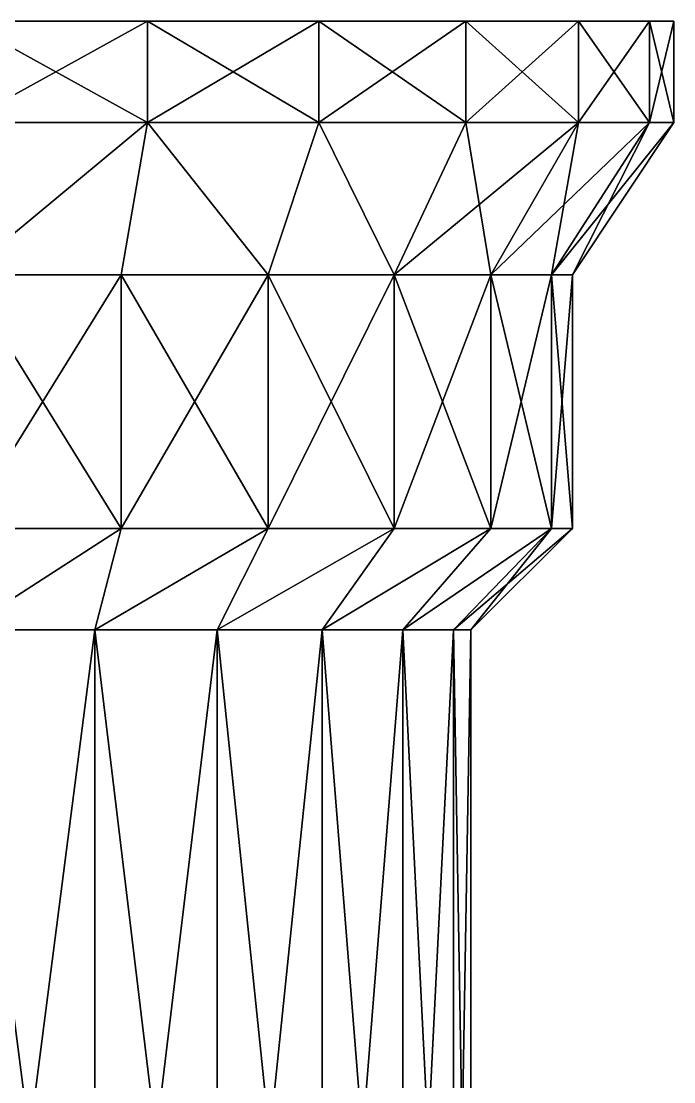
# Model space of a CAD drawing. Extents: x -855.2 to -831.7, y 552.5 to 573.4.
# Drawn here: x -842.89 to -836.46, y 562.94 to 573.4 of the extents above; entities that cross this region are included whole.
import ezdxf

# ---------------------------------------------------------------- set-up
doc = ezdxf.new("R2010")
doc.units = 0
doc.layers.get('0').update_dxf_attribs({"linetype": 'CONTINUOUS'})

msp = doc.modelspace()

# ---------------------------------------------------------------- linework, layer by layer
at = {"color": 7}
for p, q in [((-841.648, 573.399, -6.813), (-841.648, 572.399, -6.813)), ((-841.648, 573.399, 6.71), (-841.648, 572.399, 6.71)), ((-839.96, 573.399, -6.114), (-839.96, 572.399, -6.114)), ((-839.96, 573.399, 6.011), (-839.96, 572.399, 6.011)), ((-838.51, 573.399, -5.001), (-838.51, 572.399, -5.001)), ((-838.51, 573.399, 4.898), (-838.51, 572.399, 4.898)), ((-837.398, 573.399, -3.552), (-837.398, 572.399, -3.552)), ((-837.398, 573.399, 3.448), (-837.398, 572.399, 3.448)), ((-836.699, 573.399, -1.863), (-836.699, 572.399, -1.863)), ((-836.699, 573.399, 1.76), (-836.699, 572.399, 1.76)), ((-836.46, 573.399, -0.052), (-836.46, 572.399, -0.052)), ((-841.648, 572.399, -6.813), (-843.46, 572.399, -7.052)), ((-843.46, 572.399, 6.948), (-841.648, 572.399, 6.71)), ((-841.648, 572.399, -6.813), (-841.907, 570.899, -5.847)), ((-841.648, 572.399, 6.71), (-841.907, 570.899, 5.744)), ((-839.96, 572.399, -6.114), (-841.648, 572.399, -6.813)), ((-841.648, 572.399, 6.71), (-839.96, 572.399, 6.011)), ((-839.96, 572.399, -6.114), (-840.46, 570.899, -5.248)), ((-839.96, 572.399, 6.011), (-840.46, 570.899, 5.144)), ((-838.51, 572.399, -5.001), (-839.96, 572.399, -6.114)), ((-839.96, 572.399, 6.011), (-838.51, 572.399, 4.898)), ((-838.51, 572.399, -5.001), (-839.218, 570.899, -4.294)), ((-838.51, 572.399, 4.898), (-839.218, 570.899, 4.191)), ((-837.398, 572.399, -3.552), (-838.51, 572.399, -5.001)), ((-838.51, 572.399, 4.898), (-837.398, 572.399, 3.448)), ((-837.398, 572.399, -3.552), (-838.264, 570.899, -3.052)), ((-837.398, 572.399, 3.448), (-838.264, 570.899, 2.948)), ((-836.699, 572.399, -1.863), (-837.665, 570.899, -1.605)), ((-836.699, 572.399, 1.76), (-837.665, 570.899, 1.501)), ((-836.46, 572.399, -0.052), (-837.46, 570.899, -0.052)), ((-836.699, 572.399, -1.863), (-837.398, 572.399, -3.552)), ((-837.398, 572.399, 3.448), (-836.699, 572.399, 1.76)), ((-836.699, 572.399, 1.76), (-836.46, 572.399, -0.052)), ((-836.46, 572.399, -0.052), (-836.699, 572.399, -1.863)), ((-841.907, 570.899, -5.847), (-843.46, 570.899, -6.052)), ((-843.46, 570.899, 5.948), (-841.907, 570.899, 5.744)), ((-841.907, 570.899, -5.847), (-841.907, 568.399, -5.847)), ((-840.46, 570.899, -5.248), (-841.907, 570.899, -5.847)), ((-841.907, 570.899, 5.744), (-841.907, 568.399, 5.744)), ((-841.907, 570.899, 5.744), (-840.46, 570.899, 5.144)), ((-840.46, 570.899, -5.248), (-840.46, 568.399, -5.248)), ((-839.218, 570.899, -4.294), (-840.46, 570.899, -5.248)), ((-840.46, 570.899, 5.144), (-839.218, 570.899, 4.191)), ((-840.46, 570.899, 5.144), (-840.46, 568.399, 5.144)), ((-839.218, 570.899, -4.294), (-839.218, 568.399, -4.294)), ((-838.264, 570.899, -3.052), (-839.218, 570.899, -4.294)), ((-839.218, 570.899, 4.191), (-839.218, 568.399, 4.191)), ((-839.218, 570.899, 4.191), (-838.264, 570.899, 2.948)), ((-838.264, 570.899, -3.052), (-838.264, 568.399, -3.052)), ((-837.665, 570.899, -1.605), (-838.264, 570.899, -3.052)), ((-838.264, 570.899, 2.948), (-838.264, 568.399, 2.948)), ((-838.264, 570.899, 2.948), (-837.665, 570.899, 1.501)), ((-837.665, 570.899, -1.605), (-837.665, 568.399, -1.605)), ((-837.46, 570.899, -0.052), (-837.665, 570.899, -1.605)), ((-837.665, 570.899, 1.501), (-837.46, 570.899, -0.052)), ((-837.665, 570.899, 1.501), (-837.665, 568.399, 1.501)), ((-837.46, 570.899, -0.052), (-837.46, 568.399, -0.052)), ((-841.907, 568.399, -5.847), (-843.46, 568.399, -6.052)), ((-843.46, 568.399, 5.948), (-841.907, 568.399, 5.744)), ((-841.907, 568.399, -5.847), (-842.166, 567.399, -4.881)), ((-841.907, 568.399, 5.744), (-842.166, 567.399, 4.778)), ((-840.46, 568.399, -5.248), (-841.907, 568.399, -5.847)), ((-841.907, 568.399, 5.744), (-840.46, 568.399, 5.144)), ((-840.46, 568.399, -5.248), (-840.96, 567.399, -4.382)), ((-840.46, 568.399, 5.144), (-840.96, 567.399, 4.278)), ((-839.218, 568.399, -4.294), (-840.46, 568.399, -5.248)), ((-840.46, 568.399, 5.144), (-839.218, 568.399, 4.191)), ((-839.218, 568.399, -4.294), (-839.925, 567.399, -3.587)), ((-839.218, 568.399, 4.191), (-839.925, 567.399, 3.484)), ((-838.264, 568.399, -3.052), (-839.218, 568.399, -4.294)), ((-839.218, 568.399, 4.191), (-838.264, 568.399, 2.948)), ((-838.264, 568.399, -3.052), (-839.13, 567.399, -2.552)), ((-838.264, 568.399, 2.948), (-839.13, 567.399, 2.448)), ((-837.665, 568.399, -1.605), (-838.631, 567.399, -1.346)), ((-837.665, 568.399, 1.501), (-838.631, 567.399, 1.242)), ((-837.46, 568.399, -0.052), (-838.46, 567.399, -0.052)), ((-837.665, 568.399, -1.605), (-838.264, 568.399, -3.052)), ((-838.264, 568.399, 2.948), (-837.665, 568.399, 1.501)), ((-837.665, 568.399, 1.501), (-837.46, 568.399, -0.052)), ((-837.46, 568.399, -0.052), (-837.665, 568.399, -1.605)), ((-842.166, 567.399, -4.881), (-843.46, 567.399, -5.052)), ((-843.46, 567.399, 4.948), (-842.166, 567.399, 4.778)), ((-840.96, 567.399, -4.382), (-842.166, 567.399, -4.881)), ((-842.166, 567.399, -4.881), (-842.166, 557.399, -4.881)), ((-842.166, 567.399, 4.778), (-842.166, 557.399, 4.778)), ((-842.166, 567.399, 4.778), (-840.96, 567.399, 4.278)), ((-840.96, 567.399, -4.382), (-840.96, 557.399, -4.382)), ((-840.96, 567.399, 4.278), (-839.925, 567.399, 3.484)), ((-839.925, 567.399, -3.587), (-840.96, 567.399, -4.382)), ((-840.96, 567.399, 4.278), (-840.96, 557.399, 4.278)), ((-839.13, 567.399, -2.552), (-839.925, 567.399, -3.587)), ((-839.925, 567.399, -3.587), (-839.925, 557.399, -3.587)), ((-839.925, 567.399, 3.484), (-839.925, 557.399, 3.484)), ((-839.925, 567.399, 3.484), (-839.13, 567.399, 2.448)), ((-839.13, 567.399, -2.552), (-839.13, 557.399, -2.552)), ((-838.631, 567.399, -1.346), (-839.13, 567.399, -2.552)), ((-839.13, 567.399, 2.448), (-838.631, 567.399, 1.242)), ((-839.13, 567.399, 2.448), (-839.13, 557.399, 2.448)), ((-838.631, 567.399, -1.346), (-838.631, 557.399, -1.346)), ((-838.631, 567.399, 1.242), (-838.46, 567.399, -0.052)), ((-838.46, 567.399, -0.052), (-838.631, 567.399, -1.346)), ((-838.631, 567.399, 1.242), (-838.631, 557.399, 1.242)), ((-838.46, 567.399, -0.052), (-838.46, 557.399, -0.052))]:
    msp.add_line(p, q, dxfattribs=at)
at = {"color": 7, "extrusion": (0, -1, 0)}
msp.add_circle((-843.46, -0.052, -573.399), 7, dxfattribs=at)

# ---------------------------------------------------------------- meshes
at = {"color": 7}
mesh = msp.add_polyface(dxfattribs=at)
corners = [(-841.648, 573.399, -6.813), (-845.272, 573.399, -6.813), (-843.46, 573.399, -7.052), (-846.96, 573.399, -6.114), (-839.96, 573.399, -6.114), (-848.41, 573.399, -5.001), (-838.51, 573.399, -5.001), (-849.522, 573.399, -3.552), (-837.398, 573.399, -3.552), (-836.699, 573.399, -1.863), (-850.222, 573.399, -1.863), (-836.46, 573.399, -0.052), (-850.46, 573.399, -0.052), (-836.699, 573.399, 1.76), (-850.222, 573.399, 1.76), (-837.398, 573.399, 3.448), (-849.522, 573.399, 3.448), (-838.51, 573.399, 4.898), (-848.41, 573.399, 4.898), (-846.96, 573.399, 6.011), (-839.96, 573.399, 6.011), (-841.648, 573.399, 6.71), (-845.272, 573.399, 6.71), (-843.46, 573.399, 6.948)]
mesh.append_faces([[corners[k] for k in face] for face in [(0, 1, 2), (22, 21, 23)]], dxfattribs={"vtx0": -1, "color": 7})
mesh.append_faces([[corners[k] for k in face] for face in [(1, 0, 3), (3, 4, 5), (5, 6, 7), (7, 9, 10), (10, 11, 12), (12, 13, 14), (14, 15, 16), (16, 17, 18), (18, 17, 19), (19, 21, 22)]], dxfattribs={"vtx0": -1, "vtx1": -1, "color": 7})
mesh.append_faces([[corners[k] for k in face] for face in [(3, 0, 4), (5, 4, 6), (7, 6, 8), (7, 8, 9), (10, 9, 11), (12, 11, 13), (14, 13, 15), (16, 15, 17), (19, 17, 20), (19, 20, 21)]], dxfattribs={"vtx0": -1, "vtx2": -1, "color": 7})
mesh = msp.add_polyface(dxfattribs=at)
corners = [(-841.648, 572.399, -6.813), (-843.46, 573.399, -7.052), (-843.46, 572.399, -7.052), (-841.648, 573.399, -6.813)]
mesh.append_faces([[corners[k] for k in face] for face in [(0, 1, 2), (1, 0, 3)]], dxfattribs={"vtx0": -1, "color": 7})
mesh = msp.add_polyface(dxfattribs=at)
corners = [(-841.648, 573.399, 6.71), (-843.46, 572.399, 6.948), (-843.46, 573.399, 6.948), (-841.648, 572.399, 6.71)]
mesh.append_faces([[corners[k] for k in face] for face in [(0, 1, 2), (1, 0, 3)]], dxfattribs={"vtx0": -1, "color": 7})
mesh = msp.add_polyface(dxfattribs=at)
corners = [(-839.96, 572.399, -6.114), (-841.648, 573.399, -6.813), (-841.648, 572.399, -6.813), (-839.96, 573.399, -6.114)]
mesh.append_faces([[corners[k] for k in face] for face in [(0, 1, 2), (1, 0, 3)]], dxfattribs={"vtx0": -1, "color": 7})
mesh = msp.add_polyface(dxfattribs=at)
corners = [(-839.96, 573.399, 6.011), (-841.648, 572.399, 6.71), (-841.648, 573.399, 6.71), (-839.96, 572.399, 6.011)]
mesh.append_faces([[corners[k] for k in face] for face in [(0, 1, 2), (1, 0, 3)]], dxfattribs={"vtx0": -1, "color": 7})
mesh = msp.add_polyface(dxfattribs=at)
corners = [(-838.51, 572.399, -5.001), (-839.96, 573.399, -6.114), (-839.96, 572.399, -6.114), (-838.51, 573.399, -5.001)]
mesh.append_faces([[corners[k] for k in face] for face in [(0, 1, 2), (1, 0, 3)]], dxfattribs={"vtx0": -1, "color": 7})
mesh = msp.add_polyface(dxfattribs=at)
corners = [(-838.51, 573.399, 4.898), (-839.96, 572.399, 6.011), (-839.96, 573.399, 6.011), (-838.51, 572.399, 4.898)]
mesh.append_faces([[corners[k] for k in face] for face in [(0, 1, 2), (1, 0, 3)]], dxfattribs={"vtx0": -1, "color": 7})
mesh = msp.add_polyface(dxfattribs=at)
corners = [(-837.398, 573.399, -3.552), (-838.51, 572.399, -5.001), (-837.398, 572.399, -3.552), (-838.51, 573.399, -5.001)]
mesh.append_faces([[corners[k] for k in face] for face in [(0, 1, 2), (1, 0, 3)]], dxfattribs={"vtx0": -1, "color": 7})
mesh = msp.add_polyface(dxfattribs=at)
corners = [(-838.51, 573.399, 4.898), (-837.398, 572.399, 3.448), (-838.51, 572.399, 4.898), (-837.398, 573.399, 3.448)]
mesh.append_faces([[corners[k] for k in face] for face in [(0, 1, 2), (1, 0, 3)]], dxfattribs={"vtx0": -1, "color": 7})
mesh = msp.add_polyface(dxfattribs=at)
corners = [(-836.699, 573.399, -1.863), (-837.398, 572.399, -3.552), (-836.699, 572.399, -1.863), (-837.398, 573.399, -3.552)]
mesh.append_faces([[corners[k] for k in face] for face in [(0, 1, 2), (1, 0, 3)]], dxfattribs={"vtx0": -1, "color": 7})
mesh = msp.add_polyface(dxfattribs=at)
corners = [(-837.398, 573.399, 3.448), (-836.699, 572.399, 1.76), (-837.398, 572.399, 3.448), (-836.699, 573.399, 1.76)]
mesh.append_faces([[corners[k] for k in face] for face in [(0, 1, 2), (1, 0, 3)]], dxfattribs={"vtx0": -1, "color": 7})
mesh = msp.add_polyface(dxfattribs=at)
corners = [(-836.46, 573.399, -0.052), (-836.699, 572.399, -1.863), (-836.46, 572.399, -0.052), (-836.699, 573.399, -1.863)]
mesh.append_faces([[corners[k] for k in face] for face in [(0, 1, 2), (1, 0, 3)]], dxfattribs={"vtx0": -1, "color": 7})
mesh = msp.add_polyface(dxfattribs=at)
corners = [(-836.699, 573.399, 1.76), (-836.46, 572.399, -0.052), (-836.699, 572.399, 1.76), (-836.46, 573.399, -0.052)]
mesh.append_faces([[corners[k] for k in face] for face in [(0, 1, 2), (1, 0, 3)]], dxfattribs={"vtx0": -1, "color": 7})
mesh = msp.add_polyface(dxfattribs=at)
corners = [(-843.46, 570.899, -6.052), (-841.648, 572.399, -6.813), (-843.46, 572.399, -7.052), (-841.907, 570.899, -5.847)]
mesh.append_faces([[corners[k] for k in face] for face in [(0, 1, 2), (1, 0, 3)]], dxfattribs={"vtx0": -1, "color": 7})
mesh = msp.add_polyface(dxfattribs=at)
corners = [(-841.648, 572.399, 6.71), (-843.46, 570.899, 5.948), (-843.46, 572.399, 6.948), (-841.907, 570.899, 5.744)]
mesh.append_faces([[corners[k] for k in face] for face in [(0, 1, 2), (1, 0, 3)]], dxfattribs={"vtx0": -1, "color": 7})
mesh = msp.add_polyface(dxfattribs=at)
corners = [(-840.46, 570.899, -5.248), (-841.648, 572.399, -6.813), (-841.907, 570.899, -5.847), (-839.96, 572.399, -6.114)]
mesh.append_faces([[corners[k] for k in face] for face in [(0, 1, 2), (1, 0, 3)]], dxfattribs={"vtx0": -1, "color": 7})
mesh = msp.add_polyface(dxfattribs=at)
corners = [(-841.648, 572.399, 6.71), (-840.46, 570.899, 5.144), (-841.907, 570.899, 5.744), (-839.96, 572.399, 6.011)]
mesh.append_faces([[corners[k] for k in face] for face in [(0, 1, 2), (1, 0, 3)]], dxfattribs={"vtx0": -1, "color": 7})
mesh = msp.add_polyface(dxfattribs=at)
corners = [(-839.218, 570.899, -4.294), (-839.96, 572.399, -6.114), (-840.46, 570.899, -5.248), (-838.51, 572.399, -5.001)]
mesh.append_faces([[corners[k] for k in face] for face in [(0, 1, 2), (1, 0, 3)]], dxfattribs={"vtx0": -1, "color": 7})
mesh = msp.add_polyface(dxfattribs=at)
corners = [(-839.96, 572.399, 6.011), (-839.218, 570.899, 4.191), (-840.46, 570.899, 5.144), (-838.51, 572.399, 4.898)]
mesh.append_faces([[corners[k] for k in face] for face in [(0, 1, 2), (1, 0, 3)]], dxfattribs={"vtx0": -1, "color": 7})
mesh = msp.add_polyface(dxfattribs=at)
corners = [(-837.398, 572.399, -3.552), (-839.218, 570.899, -4.294), (-838.264, 570.899, -3.052), (-838.51, 572.399, -5.001)]
mesh.append_faces([[corners[k] for k in face] for face in [(0, 1, 2), (1, 0, 3)]], dxfattribs={"vtx0": -1, "color": 7})
mesh = msp.add_polyface(dxfattribs=at)
corners = [(-838.51, 572.399, 4.898), (-838.264, 570.899, 2.948), (-839.218, 570.899, 4.191), (-837.398, 572.399, 3.448)]
mesh.append_faces([[corners[k] for k in face] for face in [(0, 1, 2), (1, 0, 3)]], dxfattribs={"vtx0": -1, "color": 7})
mesh = msp.add_polyface(dxfattribs=at)
corners = [(-836.699, 572.399, -1.863), (-838.264, 570.899, -3.052), (-837.665, 570.899, -1.605), (-837.398, 572.399, -3.552)]
mesh.append_faces([[corners[k] for k in face] for face in [(0, 1, 2), (1, 0, 3)]], dxfattribs={"vtx0": -1, "color": 7})
mesh = msp.add_polyface(dxfattribs=at)
corners = [(-837.398, 572.399, 3.448), (-837.665, 570.899, 1.501), (-838.264, 570.899, 2.948), (-836.699, 572.399, 1.76)]
mesh.append_faces([[corners[k] for k in face] for face in [(0, 1, 2), (1, 0, 3)]], dxfattribs={"vtx0": -1, "color": 7})
mesh = msp.add_polyface(dxfattribs=at)
corners = [(-836.699, 572.399, 1.76), (-837.46, 570.899, -0.052), (-837.665, 570.899, 1.501), (-836.46, 572.399, -0.052)]
mesh.append_faces([[corners[k] for k in face] for face in [(0, 1, 2), (1, 0, 3)]], dxfattribs={"vtx0": -1, "color": 7})
mesh = msp.add_polyface(dxfattribs=at)
corners = [(-836.46, 572.399, -0.052), (-837.665, 570.899, -1.605), (-837.46, 570.899, -0.052), (-836.699, 572.399, -1.863)]
mesh.append_faces([[corners[k] for k in face] for face in [(0, 1, 2), (1, 0, 3)]], dxfattribs={"vtx0": -1, "color": 7})
mesh = msp.add_polyface(dxfattribs=at)
corners = [(-841.907, 568.399, -5.847), (-843.46, 570.899, -6.052), (-843.46, 568.399, -6.052), (-841.907, 570.899, -5.847)]
mesh.append_faces([[corners[k] for k in face] for face in [(0, 1, 2), (1, 0, 3)]], dxfattribs={"vtx0": -1, "color": 7})
mesh = msp.add_polyface(dxfattribs=at)
corners = [(-841.907, 570.899, 5.744), (-843.46, 568.399, 5.948), (-843.46, 570.899, 5.948), (-841.907, 568.399, 5.744)]
mesh.append_faces([[corners[k] for k in face] for face in [(0, 1, 2), (1, 0, 3)]], dxfattribs={"vtx0": -1, "color": 7})
mesh = msp.add_polyface(dxfattribs=at)
corners = [(-840.46, 568.399, -5.248), (-841.907, 570.899, -5.847), (-841.907, 568.399, -5.847), (-840.46, 570.899, -5.248)]
mesh.append_faces([[corners[k] for k in face] for face in [(0, 1, 2), (1, 0, 3)]], dxfattribs={"vtx0": -1, "color": 7})
mesh = msp.add_polyface(dxfattribs=at)
corners = [(-840.46, 570.899, 5.144), (-841.907, 568.399, 5.744), (-841.907, 570.899, 5.744), (-840.46, 568.399, 5.144)]
mesh.append_faces([[corners[k] for k in face] for face in [(0, 1, 2), (1, 0, 3)]], dxfattribs={"vtx0": -1, "color": 7})
mesh = msp.add_polyface(dxfattribs=at)
corners = [(-839.218, 568.399, -4.294), (-840.46, 570.899, -5.248), (-840.46, 568.399, -5.248), (-839.218, 570.899, -4.294)]
mesh.append_faces([[corners[k] for k in face] for face in [(0, 1, 2), (1, 0, 3)]], dxfattribs={"vtx0": -1, "color": 7})
mesh = msp.add_polyface(dxfattribs=at)
corners = [(-839.218, 570.899, 4.191), (-840.46, 568.399, 5.144), (-840.46, 570.899, 5.144), (-839.218, 568.399, 4.191)]
mesh.append_faces([[corners[k] for k in face] for face in [(0, 1, 2), (1, 0, 3)]], dxfattribs={"vtx0": -1, "color": 7})
mesh = msp.add_polyface(dxfattribs=at)
corners = [(-838.264, 570.899, -3.052), (-839.218, 568.399, -4.294), (-838.264, 568.399, -3.052), (-839.218, 570.899, -4.294)]
mesh.append_faces([[corners[k] for k in face] for face in [(0, 1, 2), (1, 0, 3)]], dxfattribs={"vtx0": -1, "color": 7})
mesh = msp.add_polyface(dxfattribs=at)
corners = [(-839.218, 570.899, 4.191), (-838.264, 568.399, 2.948), (-839.218, 568.399, 4.191), (-838.264, 570.899, 2.948)]
mesh.append_faces([[corners[k] for k in face] for face in [(0, 1, 2), (1, 0, 3)]], dxfattribs={"vtx0": -1, "color": 7})
mesh = msp.add_polyface(dxfattribs=at)
corners = [(-837.665, 570.899, -1.605), (-838.264, 568.399, -3.052), (-837.665, 568.399, -1.605), (-838.264, 570.899, -3.052)]
mesh.append_faces([[corners[k] for k in face] for face in [(0, 1, 2), (1, 0, 3)]], dxfattribs={"vtx0": -1, "color": 7})
mesh = msp.add_polyface(dxfattribs=at)
corners = [(-838.264, 570.899, 2.948), (-837.665, 568.399, 1.501), (-838.264, 568.399, 2.948), (-837.665, 570.899, 1.501)]
mesh.append_faces([[corners[k] for k in face] for face in [(0, 1, 2), (1, 0, 3)]], dxfattribs={"vtx0": -1, "color": 7})
mesh = msp.add_polyface(dxfattribs=at)
corners = [(-837.46, 570.899, -0.052), (-837.665, 568.399, -1.605), (-837.46, 568.399, -0.052), (-837.665, 570.899, -1.605)]
mesh.append_faces([[corners[k] for k in face] for face in [(0, 1, 2), (1, 0, 3)]], dxfattribs={"vtx0": -1, "color": 7})
mesh = msp.add_polyface(dxfattribs=at)
corners = [(-837.665, 570.899, 1.501), (-837.46, 568.399, -0.052), (-837.665, 568.399, 1.501), (-837.46, 570.899, -0.052)]
mesh.append_faces([[corners[k] for k in face] for face in [(0, 1, 2), (1, 0, 3)]], dxfattribs={"vtx0": -1, "color": 7})
mesh = msp.add_polyface(dxfattribs=at)
corners = [(-843.46, 567.399, -5.052), (-841.907, 568.399, -5.847), (-843.46, 568.399, -6.052), (-842.166, 567.399, -4.881)]
mesh.append_faces([[corners[k] for k in face] for face in [(0, 1, 2), (1, 0, 3)]], dxfattribs={"vtx0": -1, "color": 7})
mesh = msp.add_polyface(dxfattribs=at)
corners = [(-841.907, 568.399, 5.744), (-843.46, 567.399, 4.948), (-843.46, 568.399, 5.948), (-842.166, 567.399, 4.778)]
mesh.append_faces([[corners[k] for k in face] for face in [(0, 1, 2), (1, 0, 3)]], dxfattribs={"vtx0": -1, "color": 7})
mesh = msp.add_polyface(dxfattribs=at)
corners = [(-842.166, 567.399, -4.881), (-840.46, 568.399, -5.248), (-841.907, 568.399, -5.847), (-840.96, 567.399, -4.382)]
mesh.append_faces([[corners[k] for k in face] for face in [(0, 1, 2), (1, 0, 3)]], dxfattribs={"vtx0": -1, "color": 7})
mesh = msp.add_polyface(dxfattribs=at)
corners = [(-842.166, 567.399, 4.778), (-840.46, 568.399, 5.144), (-840.96, 567.399, 4.278), (-841.907, 568.399, 5.744)]
mesh.append_faces([[corners[k] for k in face] for face in [(0, 1, 2), (1, 0, 3)]], dxfattribs={"vtx0": -1, "color": 7})
mesh = msp.add_polyface(dxfattribs=at)
corners = [(-840.96, 567.399, -4.382), (-839.218, 568.399, -4.294), (-840.46, 568.399, -5.248), (-839.925, 567.399, -3.587)]
mesh.append_faces([[corners[k] for k in face] for face in [(0, 1, 2), (1, 0, 3)]], dxfattribs={"vtx0": -1, "color": 7})
mesh = msp.add_polyface(dxfattribs=at)
corners = [(-840.96, 567.399, 4.278), (-839.218, 568.399, 4.191), (-839.925, 567.399, 3.484), (-840.46, 568.399, 5.144)]
mesh.append_faces([[corners[k] for k in face] for face in [(0, 1, 2), (1, 0, 3)]], dxfattribs={"vtx0": -1, "color": 7})
mesh = msp.add_polyface(dxfattribs=at)
corners = [(-839.925, 567.399, -3.587), (-838.264, 568.399, -3.052), (-839.218, 568.399, -4.294), (-839.13, 567.399, -2.552)]
mesh.append_faces([[corners[k] for k in face] for face in [(0, 1, 2), (1, 0, 3)]], dxfattribs={"vtx0": -1, "color": 7})
mesh = msp.add_polyface(dxfattribs=at)
corners = [(-839.925, 567.399, 3.484), (-838.264, 568.399, 2.948), (-839.13, 567.399, 2.448), (-839.218, 568.399, 4.191)]
mesh.append_faces([[corners[k] for k in face] for face in [(0, 1, 2), (1, 0, 3)]], dxfattribs={"vtx0": -1, "color": 7})
mesh = msp.add_polyface(dxfattribs=at)
corners = [(-839.13, 567.399, -2.552), (-837.665, 568.399, -1.605), (-838.264, 568.399, -3.052), (-838.631, 567.399, -1.346)]
mesh.append_faces([[corners[k] for k in face] for face in [(0, 1, 2), (1, 0, 3)]], dxfattribs={"vtx0": -1, "color": 7})
mesh = msp.add_polyface(dxfattribs=at)
corners = [(-839.13, 567.399, 2.448), (-837.665, 568.399, 1.501), (-838.631, 567.399, 1.242), (-838.264, 568.399, 2.948)]
mesh.append_faces([[corners[k] for k in face] for face in [(0, 1, 2), (1, 0, 3)]], dxfattribs={"vtx0": -1, "color": 7})
mesh = msp.add_polyface(dxfattribs=at)
corners = [(-838.46, 567.399, -0.052), (-837.665, 568.399, 1.501), (-837.46, 568.399, -0.052), (-838.631, 567.399, 1.242)]
mesh.append_faces([[corners[k] for k in face] for face in [(0, 1, 2), (1, 0, 3)]], dxfattribs={"vtx0": -1, "color": 7})
mesh = msp.add_polyface(dxfattribs=at)
corners = [(-838.631, 567.399, -1.346), (-837.46, 568.399, -0.052), (-837.665, 568.399, -1.605), (-838.46, 567.399, -0.052)]
mesh.append_faces([[corners[k] for k in face] for face in [(0, 1, 2), (1, 0, 3)]], dxfattribs={"vtx0": -1, "color": 7})
mesh = msp.add_polyface(dxfattribs=at)
corners = [(-842.166, 557.399, -4.881), (-843.46, 567.399, -5.052), (-843.46, 557.399, -5.052), (-842.166, 567.399, -4.881)]
mesh.append_faces([[corners[k] for k in face] for face in [(0, 1, 2), (1, 0, 3)]], dxfattribs={"vtx0": -1, "color": 7})
mesh = msp.add_polyface(dxfattribs=at)
corners = [(-842.166, 567.399, 4.778), (-843.46, 557.399, 4.948), (-843.46, 567.399, 4.948), (-842.166, 557.399, 4.778)]
mesh.append_faces([[corners[k] for k in face] for face in [(0, 1, 2), (1, 0, 3)]], dxfattribs={"vtx0": -1, "color": 7})
mesh = msp.add_polyface(dxfattribs=at)
corners = [(-840.96, 557.399, -4.382), (-842.166, 567.399, -4.881), (-842.166, 557.399, -4.881), (-840.96, 567.399, -4.382)]
mesh.append_faces([[corners[k] for k in face] for face in [(0, 1, 2), (1, 0, 3)]], dxfattribs={"vtx0": -1, "color": 7})
mesh = msp.add_polyface(dxfattribs=at)
corners = [(-840.96, 567.399, 4.278), (-842.166, 557.399, 4.778), (-842.166, 567.399, 4.778), (-840.96, 557.399, 4.278)]
mesh.append_faces([[corners[k] for k in face] for face in [(0, 1, 2), (1, 0, 3)]], dxfattribs={"vtx0": -1, "color": 7})
mesh = msp.add_polyface(dxfattribs=at)
corners = [(-839.925, 557.399, -3.587), (-840.96, 567.399, -4.382), (-840.96, 557.399, -4.382), (-839.925, 567.399, -3.587)]
mesh.append_faces([[corners[k] for k in face] for face in [(0, 1, 2), (1, 0, 3)]], dxfattribs={"vtx0": -1, "color": 7})
mesh = msp.add_polyface(dxfattribs=at)
corners = [(-839.925, 567.399, 3.484), (-840.96, 557.399, 4.278), (-840.96, 567.399, 4.278), (-839.925, 557.399, 3.484)]
mesh.append_faces([[corners[k] for k in face] for face in [(0, 1, 2), (1, 0, 3)]], dxfattribs={"vtx0": -1, "color": 7})
mesh = msp.add_polyface(dxfattribs=at)
corners = [(-839.13, 567.399, -2.552), (-839.925, 557.399, -3.587), (-839.13, 557.399, -2.552), (-839.925, 567.399, -3.587)]
mesh.append_faces([[corners[k] for k in face] for face in [(0, 1, 2), (1, 0, 3)]], dxfattribs={"vtx0": -1, "color": 7})
mesh = msp.add_polyface(dxfattribs=at)
corners = [(-839.925, 567.399, 3.484), (-839.13, 557.399, 2.448), (-839.925, 557.399, 3.484), (-839.13, 567.399, 2.448)]
mesh.append_faces([[corners[k] for k in face] for face in [(0, 1, 2), (1, 0, 3)]], dxfattribs={"vtx0": -1, "color": 7})
mesh = msp.add_polyface(dxfattribs=at)
corners = [(-838.631, 567.399, -1.346), (-839.13, 557.399, -2.552), (-838.631, 557.399, -1.346), (-839.13, 567.399, -2.552)]
mesh.append_faces([[corners[k] for k in face] for face in [(0, 1, 2), (1, 0, 3)]], dxfattribs={"vtx0": -1, "color": 7})
mesh = msp.add_polyface(dxfattribs=at)
corners = [(-839.13, 567.399, 2.448), (-838.631, 557.399, 1.242), (-839.13, 557.399, 2.448), (-838.631, 567.399, 1.242)]
mesh.append_faces([[corners[k] for k in face] for face in [(0, 1, 2), (1, 0, 3)]], dxfattribs={"vtx0": -1, "color": 7})
mesh = msp.add_polyface(dxfattribs=at)
corners = [(-838.631, 567.399, 1.242), (-838.46, 557.399, -0.052), (-838.631, 557.399, 1.242), (-838.46, 567.399, -0.052)]
mesh.append_faces([[corners[k] for k in face] for face in [(0, 1, 2), (1, 0, 3)]], dxfattribs={"vtx0": -1, "color": 7})
mesh = msp.add_polyface(dxfattribs=at)
corners = [(-838.46, 567.399, -0.052), (-838.631, 557.399, -1.346), (-838.46, 557.399, -0.052), (-838.631, 567.399, -1.346)]
mesh.append_faces([[corners[k] for k in face] for face in [(0, 1, 2), (1, 0, 3)]], dxfattribs={"vtx0": -1, "color": 7})

doc.saveas('drawing.dxf')
